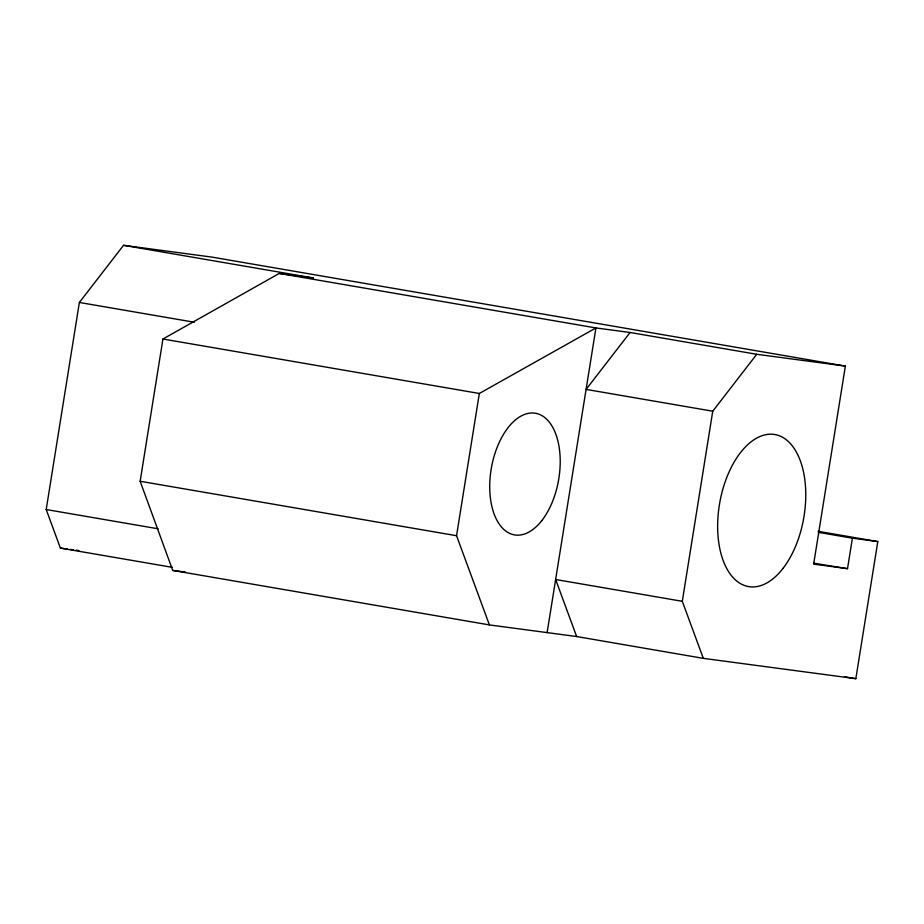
<?xml version="1.0" encoding="UTF-8"?>
<svg xmlns="http://www.w3.org/2000/svg" width="924" height="924" viewBox="0 0 924 924"><rect width="100%" height="100%" fill="white"/><g stroke="black" fill="none" stroke-linecap="round" stroke-linejoin="round"><path stroke-width="1.39" d="M172.418 567.359L60.395 548.082L46.2 509.528L79.372 302.46L123.55 245.31L212.023 257.115L845.368 366.1L813.651 564.148L847.516 568.664L852.402 538.195L877.8 541.579L855.843 678.69L703.314 658.35L576.645 636.544L489.408 624.913L172.73 570.42L140.148 481.265L162.936 339.016L279.256 273.435L313.559 278.008L123.55 245.31M489.408 624.913L456.548 535.712L479.337 393.474L595.934 327.939L630.087 332.49L756.756 354.285L845.368 366.1M547.124 632.617L595.934 327.939L279.256 273.435M703.314 658.35L682.305 601.305L712.75 411.203L756.756 354.285M630.087 332.49L586.082 389.397L712.75 411.203M813.721 563.166L847.516 568.664M60.395 548.082L67.51 549.029M70.351 549.41L73.192 549.78M76.045 550.161L78.886 550.542M172.73 570.42L185.401 572.106M79.372 302.46L194.225 322.222M162.936 339.016L479.337 393.474M818.156 531.312L877.8 541.579M818.317 532.328L852.402 538.195M140.148 481.265L456.548 535.712M682.305 601.305L555.636 579.498L576.645 636.544M46.2 509.528L158.212 528.805M844.478 676.726L855.843 678.69M783.009 568.387A77.154 42.689 -80.2 0 0 784.441 438.426A77.154 42.689 -80.2 0 0 717.648 524.797A77.154 42.689 -80.2 0 0 783.009 568.387M541.776 520.639A61.723 34.153 -80.2 0 0 543.381 416.528A61.723 34.153 -80.2 0 0 489.732 485.019A61.723 34.153 -80.2 0 0 541.776 520.639"/></g></svg>
